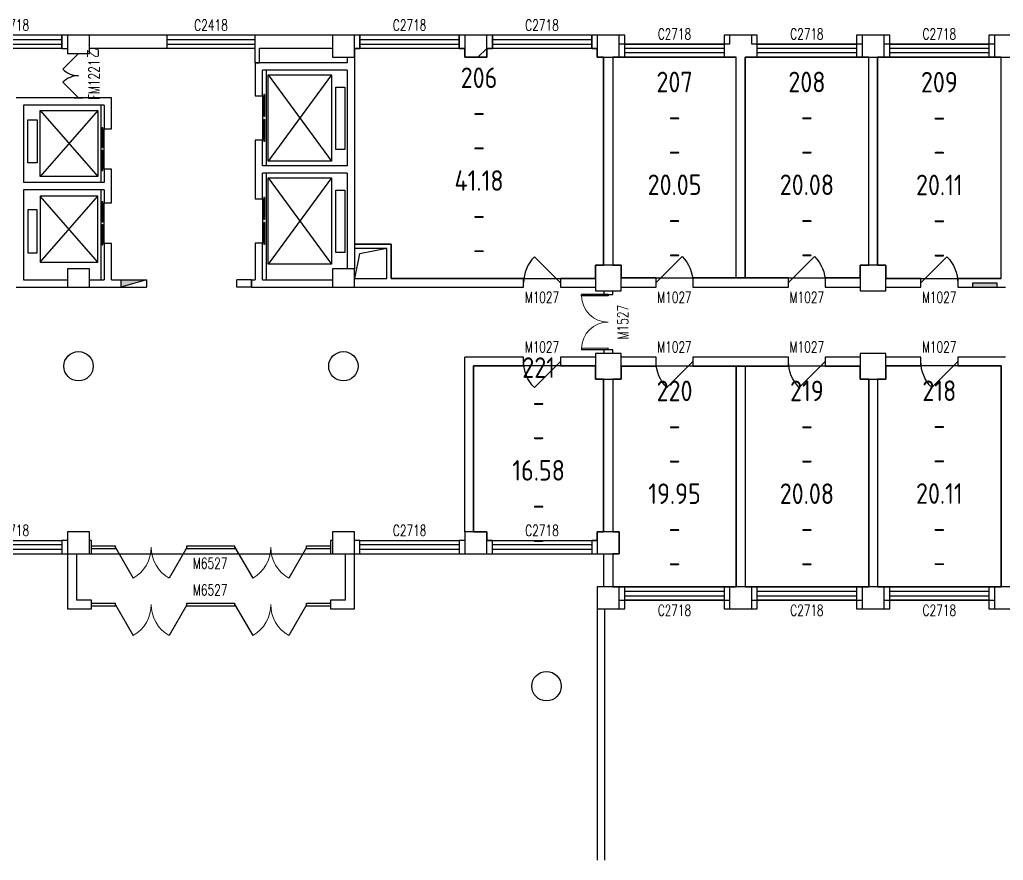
# Model space of a CAD drawing. Extents: x 9002 to 103626, y 51795 to 75438.
# Drawn here: x 51326 to 78066, y 52116 to 74973 of the extents above; entities that cross this region are included whole.
import ezdxf

# ---------------------------------------------------------------- set-up
doc = ezdxf.new("R2010")
doc.units = 0
doc.header["$LTSCALE"] = 1000
doc.header["$MEASUREMENT"] = 0
for name, color, linetype in [('body', 30, 'Continuous'), ('GROS', 6, 'Continuous'), ('RM', 4, 'Continuous'), ('RM$', 5, 'Continuous'), ('RM$TXT', 5, 'Continuous')]:
    doc.layers.add(name, color=color, linetype=linetype)
doc.layers.get('0').freeze()
doc.styles.add('_TCH_WINDOW', font='SIMPLEX', dxfattribs={"bigfont": 'GBCBIG'})
doc.styles.get("Standard").update_dxf_attribs({"font": 'gbenor.shx', "bigfont": 'gbcbig.shx'})

# ---------------------------------------------------------------- blocks, each defined once
blk = doc.blocks.new('_YZHK')
blk.add_circle((0, 0), 0.5)
blk = doc.blocks.new('_FZHK')
blk.add_lwpolyline([(-0.5, -0.5), (0.5, -0.5), (0.5, 0.5), (-0.5, 0.5)], close=True)
blk = doc.blocks.new('$DorLib2D$00000114')
at = {"color": 0}
blk.add_line((0.5, 0), (-0.207, 0.707), dxfattribs=at)
blk.add_arc((0.5, 0), 1, 135, 180, dxfattribs=at)
blk = doc.blocks.new('$WINLIB2D$00000001')
at = {"color": 0}
for points in [[(-0.5, 0.5), (-0.5, -0.5)], [(-0.5, 0.5), (0.5, 0.5)], [(0.5, -0.5), (0.5, 0.5)], [(0.5, 0.1667), (-0.5, 0.1667)], [(0.5, -0.1667), (-0.5, -0.1667)], [(-0.5, -0.5), (0.5, -0.5)]]:
    blk.add_lwpolyline(points, dxfattribs=at)
blk = doc.blocks.new('$DorLib2D$00000127')
at = {"color": 0, "linetype": 'Continuous'}
for p, q in [((-0.033, 0.795, -93.75), (-0.533, 0.795, -93.75)), ((-0.533, 0.795, -93.75), (-0.533, 0.69, -93.75)), ((-0.033, 0.69, -93.75), (-0.533, 0.69, -93.75)), ((-0.033, 0.795, -93.75), (-0.033, 0.69, -93.75)), ((0.033, 0.795, -93.75), (0.033, 0.69, -93.75)), ((0.533, 0.795, -93.75), (0.033, 0.795, -93.75)), ((0.533, 0.69, -93.75), (0.033, 0.69, -93.75)), ((0.533, 0.795, -93.75), (0.533, 0.69, -93.75)), ((0.5, 0.5, -93.75), (-0.5, 0.5, -93.75))]:
    blk.add_line(p, q, dxfattribs=at)
blk = doc.blocks.new('$DorLib2D$00000116')
at = {"color": 0}
for p, q in [((-0.5, 0), (-0.146, 0.354)), ((0.5, 0), (0.146, 0.354))]:
    blk.add_line(p, q, dxfattribs=at)
for centre, start, end in [((-0.5, 0), 0, 45), ((0.5, 0), 135, 180)]:
    blk.add_arc(centre, 0.5, start, end, dxfattribs=at)
blk = doc.blocks.new('$DorLib2D$00000018')
for p, q in [((-0.2991, 0.0015), (-0.15, 0.2598)), ((0.2991, 0.0015), (0.15, 0.2598)), ((-0.5, 0.0111), (-0.2991, 0.0111)), ((-0.2991, 0.0111), (-0.2991, -0.0111)), ((0.2991, 0.0111), (0.5, 0.0111)), ((0.2991, 0.0111), (0.2991, -0.0111)), ((-0.5, -0.0111), (-0.2991, -0.0111)), ((0.2991, -0.0111), (0.5, -0.0111))]:
    blk.add_line(p, q)
at = {"lineweight": 13}
for centre, start, end in [((-0.3, 0), 0, 60), ((0.3, 0), 120, 180)]:
    blk.add_arc(centre, 0.3, start, end, dxfattribs=at)
blk = doc.blocks.new('$DorLib2D$00000002')
for p, q in [((-0.5, 0), (-0.5, 0.4875)), ((-0.475, 0.4875), (-0.5, 0.4875)), ((-0.475, 0), (-0.475, 0.4875)), ((0.475, 0), (0.475, 0.4875)), ((0.475, 0.4875), (0.5, 0.4875)), ((0.5, 0), (0.5, 0.4875)), ((-0.5, 0), (-0.475, 0)), ((0.5, 0), (0.475, 0))]:
    blk.add_line(p, q)
at = {"lineweight": 13}
for centre, start, end in [((-0.4875, 0), 0, 88.53072), ((0.4875, 0), 91.46928, 180)]:
    blk.add_arc(centre, 0.4875, start, end, dxfattribs=at)

msp = doc.modelspace()

# ---------------------------------------------------------------- hatches: boundary and pattern name
at = {"layer": 'body'}
for points in [[(54776, 67900), (54076, 67900), (54076, 67700)], [(77886, 67820), (77236, 67820), (77236, 67700), (77886, 67700)]]:
    msp.add_hatch(color=30, dxfattribs=at).paths.add_polyline_path(points)

# ---------------------------------------------------------------- linework, layer by layer
at = {"layer": 'body', "color": 30}
for p, q in [((52626, 74550), (52476, 74550)), ((52476, 74550), (52476, 74190)), ((57711, 74550), (53226, 74550)), ((59826, 74550), (57711, 74550)), ((60576, 74550), (60426, 74550)), ((60576, 74190), (60576, 74550)), ((63426, 74550), (63276, 74550)), ((63276, 74550), (63276, 74190)), ((64176, 74550), (64026, 74550)), ((64176, 74190), (64176, 74550)), ((67026, 74550), (66876, 74550)), ((66876, 74550), (66876, 74190)), ((67776, 74550), (67626, 74550)), ((67776, 74310), (67776, 74550)), ((71376, 74550), (70476, 74550)), ((70476, 74550), (70476, 74310)), ((71376, 74310), (71376, 74550)), ((74226, 74550), (74076, 74550)), ((74076, 74550), (74076, 74310)), ((74976, 74550), (74826, 74550)), ((74976, 74310), (74976, 74550)), ((77826, 74550), (77676, 74550)), ((77676, 74550), (77676, 74310)), ((52476, 74190), (52626, 74190)), ((57726, 74190), (53226, 74190)), ((57726, 73800), (57726, 74190)), ((59826, 74190), (57846, 74190)), ((57846, 73800), (57846, 74190)), ((60426, 74190), (60576, 74190)), ((63276, 74190), (63426, 74190)), ((64026, 74190), (64176, 74190)), ((66876, 74190), (67026, 74190)), ((67776, 74310), (67626, 74310)), ((67776, 73950), (67776, 74310)), ((70476, 74310), (70476, 73950)), ((71376, 73950), (71376, 74310)), ((74226, 74310), (74076, 74310)), ((74076, 74310), (74076, 73950)), ((74976, 74310), (74826, 74310)), ((74976, 73950), (74976, 74310)), ((77826, 74310), (77676, 74310)), ((77676, 74310), (77676, 73950)), ((60226, 73950), (60226, 73800)), ((60426, 73950), (60426, 73600)), ((67201, 73950), (67201, 68300)), ((67451, 73950), (67451, 68300)), ((67626, 73950), (67776, 73950)), ((70476, 73950), (70806, 73950)), ((70806, 67950), (70806, 73950)), ((71046, 67950), (71046, 73950)), ((71046, 73950), (71376, 73950)), ((74076, 73950), (74226, 73950)), ((74406, 68300), (74406, 73950)), ((74646, 68300), (74646, 73950)), ((74826, 73950), (74976, 73950)), ((77676, 73950), (77826, 73950)), ((78006, 67940), (78006, 73950)), ((57726, 73800), (57726, 72900)), ((60226, 73800), (57726, 73800)), ((57726, 73800), (57846, 73800)), ((57926, 72900), (57926, 73600)), ((60226, 73600), (57926, 73600)), ((58028, 73600), (58028, 71000)), ((60226, 73600), (60226, 71000)), ((60426, 73600), (60426, 70800)), ((59801, 73474), (58082, 71124)), ((58082, 73474), (59801, 71124)), ((53826, 72849), (51226, 72849)), ((53046, 72850), (52806, 72850)), ((52806, 72850), (52806, 72849)), ((52806, 72849), (53046, 72849)), ((53046, 72849), (53046, 72850)), ((53826, 72008), (53826, 72849)), ((57726, 72900), (57926, 72900)), ((53626, 72649), (51426, 72649)), ((51426, 72649), (51426, 71290)), ((53454, 72500), (51886, 70713)), ((51886, 72500), (53454, 70713)), ((53534, 72649), (53534, 70550)), ((53626, 72649), (53626, 72008)), ((53626, 72008), (53826, 72008)), ((57926, 71700), (57726, 71700)), ((57726, 71700), (57726, 70800)), ((57926, 71000), (57926, 71700)), ((51426, 71290), (51426, 70550)), ((53826, 70908), (53626, 70908)), ((53626, 70908), (53626, 70550)), ((53826, 70350), (53826, 70908)), ((60226, 71000), (57926, 71000)), ((57726, 70800), (57726, 70100)), ((57926, 70100), (57926, 70800)), ((60226, 70800), (57926, 70800)), ((58028, 70800), (58028, 67900)), ((59801, 70674), (58082, 68324)), ((58082, 70674), (59801, 68324)), ((60226, 70800), (60226, 68750)), ((60426, 70800), (60426, 68750)), ((53626, 70550), (51426, 70550)), ((51426, 70350), (51426, 67900)), ((53626, 70350), (51426, 70350)), ((53534, 70350), (53534, 67900)), ((53626, 70350), (53626, 69990)), ((53826, 69990), (53826, 70350)), ((53454, 68384), (51886, 70170)), ((51886, 68384), (53454, 70170)), ((57726, 70100), (57926, 70100)), ((53626, 69990), (53826, 69990)), ((53826, 68890), (53626, 68890)), ((53626, 68890), (53626, 67900)), ((53826, 67900), (53826, 68890)), ((57926, 68900), (57726, 68900)), ((57726, 68900), (57726, 67900)), ((57926, 67900), (57926, 68900)), ((60226, 68750), (60226, 68200)), ((61426, 68870), (60426, 68870)), ((60426, 68750), (60426, 68200)), ((61306, 68750), (60426, 68750)), ((61306, 67940), (61306, 68750)), ((61426, 67940), (61426, 68870)), ((60426, 67940), (61306, 67940)), ((65026, 67940), (61426, 67940)), ((65026, 67700), (65026, 67940)), ((66976, 67940), (66026, 67940)), ((66026, 67940), (66026, 67700)), ((68626, 67950), (67676, 67950)), ((68626, 67700), (68626, 67950)), ((72226, 67950), (69626, 67950)), ((69626, 67950), (69626, 67700)), ((70806, 67950), (71046, 67950)), ((72226, 67700), (72226, 67950)), ((74176, 67950), (73226, 67950)), ((73226, 67950), (73226, 67700)), ((75826, 67940), (74876, 67940)), ((75826, 67700), (75826, 67940)), ((78006, 67940), (76826, 67940)), ((76826, 67940), (76826, 67700)), ((51226, 67700), (52626, 67700)), ((51426, 67900), (52626, 67900)), ((53226, 67900), (53626, 67900)), ((53226, 67700), (53626, 67700)), ((53626, 67700), (54776, 67700)), ((53826, 67900), (54776, 67900)), ((54076, 67900), (54076, 67700)), ((54776, 67900), (54076, 67700)), ((54776, 67900), (54776, 67700)), ((54776, 67900), (54776, 67700)), ((57626, 67900), (57226, 67900)), ((57226, 67700), (57226, 67900)), ((57626, 67700), (57226, 67700)), ((57626, 67900), (57726, 67900)), ((57626, 67900), (57626, 67700)), ((57626, 67700), (57626, 67900)), ((57626, 67700), (57926, 67700)), ((57926, 67900), (59826, 67900)), ((57926, 67700), (59826, 67700)), ((60426, 67700), (61306, 67700)), ((61306, 67700), (65026, 67700)), ((66026, 67700), (66976, 67700)), ((67676, 67700), (68626, 67700)), ((69626, 67700), (72226, 67700)), ((73226, 67700), (74176, 67700)), ((74876, 67700), (75826, 67700)), ((76826, 67700), (78126, 67700)), ((67206, 67600), (67206, 67499)), ((67206, 67499), (67446, 67500)), ((67446, 67500), (67446, 67600)), ((65026, 65799), (63426, 65799)), ((63426, 61050), (63426, 65799)), ((65026, 65559), (65026, 65799)), ((66976, 65799), (66026, 65799)), ((66026, 65799), (66026, 65559)), ((67448, 66000), (67208, 65999)), ((67208, 65999), (67208, 65900)), ((67448, 65900), (67448, 66000)), ((68626, 65800), (67676, 65800)), ((68626, 65550), (68626, 65800)), ((72226, 65800), (69626, 65800)), ((69626, 65800), (69626, 65550)), ((72226, 65550), (72226, 65800)), ((74176, 65800), (73226, 65800)), ((73226, 65800), (73226, 65550)), ((75826, 65800), (74876, 65800)), ((75826, 65560), (75826, 65800)), ((78126, 65800), (76826, 65800)), ((76826, 65800), (76826, 65560)), ((63666, 65559), (65026, 65559)), ((63666, 61050), (63666, 65559)), ((66026, 65559), (66976, 65559)), ((67676, 65550), (68626, 65550)), ((69626, 65550), (72226, 65550)), ((70806, 65550), (70806, 59550)), ((71046, 65550), (70806, 65550)), ((71046, 65550), (71046, 59550)), ((73226, 65550), (74176, 65550)), ((74876, 65560), (75826, 65560)), ((76826, 65560), (78006, 65560)), ((78006, 65560), (78006, 59550)), ((67201, 65200), (67201, 61050)), ((67451, 65200), (67451, 61050)), ((74406, 65200), (74406, 59550)), ((74646, 65200), (74646, 59550)), ((52626, 60810), (52476, 60810)), ((52476, 60810), (52476, 60450)), ((53276, 60810), (53226, 60810)), ((53276, 60450), (53276, 60810)), ((59826, 60810), (59776, 60810)), ((59776, 60810), (59776, 60450)), ((60576, 60810), (60426, 60810)), ((60576, 60450), (60576, 60810)), ((63426, 60810), (63276, 60810)), ((63276, 60810), (63276, 60450)), ((64176, 60810), (64026, 60810)), ((64176, 60450), (64176, 60810)), ((67026, 60810), (66876, 60810)), ((66876, 60810), (66876, 60450)), ((52476, 60450), (52626, 60450)), ((52626, 60450), (52626, 58950)), ((52866, 60450), (52866, 59190)), ((53226, 60450), (53276, 60450)), ((53276, 60450), (59776, 60450)), ((59776, 60450), (59826, 60450)), ((60186, 59190), (60186, 60450)), ((60426, 60450), (60576, 60450)), ((60426, 58950), (60426, 60450)), ((63276, 60450), (63426, 60450)), ((64026, 60450), (64176, 60450)), ((66876, 60450), (67026, 60450)), ((67201, 60450), (67201, 59550)), ((67451, 60450), (67451, 59550)), ((67776, 59550), (67626, 59550)), ((67776, 59190), (67776, 59550)), ((70626, 59550), (70476, 59550)), ((70476, 59550), (70476, 59190)), ((71376, 59550), (71226, 59550)), ((71376, 59190), (71376, 59550)), ((74226, 59550), (74076, 59550)), ((74076, 59550), (74076, 59190)), ((74976, 59550), (74826, 59550)), ((74976, 59190), (74976, 59550)), ((77826, 59550), (77676, 59550)), ((77676, 59550), (77676, 59190)), ((53276, 59190), (52866, 59190)), ((53276, 58950), (53276, 59190)), ((60186, 59190), (59776, 59190)), ((59776, 59190), (59776, 58950)), ((67626, 59190), (67776, 59190)), ((67776, 58950), (67776, 59190)), ((70476, 59190), (70626, 59190)), ((70476, 59190), (70476, 58950)), ((71226, 59190), (71376, 59190)), ((71376, 58950), (71376, 59190)), ((74076, 59190), (74226, 59190)), ((74076, 59190), (74076, 58950)), ((74826, 59190), (74976, 59190)), ((74976, 58950), (74976, 59190)), ((77676, 59190), (77826, 59190)), ((77676, 59190), (77676, 58950)), ((52626, 58950), (53276, 58950)), ((59776, 58950), (60426, 58950)), ((67026, 58950), (67026, 52116)), ((67226, 58950), (67226, 52116)), ((67626, 58950), (67776, 58950)), ((70476, 58950), (70626, 58950)), ((71226, 58950), (71376, 58950)), ((74076, 58950), (74226, 58950)), ((74826, 58950), (74976, 58950)), ((77676, 58950), (77826, 58950))]:
    msp.add_line(p, q, dxfattribs=at)
for points in [[(58082, 73474), (59801, 73474), (59801, 71124), (58082, 71124)], [(59916, 73140), (60169, 73140), (60169, 71442), (59916, 71442)], [(51886, 72500), (53454, 72500), (53454, 70713), (51886, 70713)], [(51543, 72249), (51800, 72249), (51800, 71077), (51543, 71077)], [(58082, 70674), (59801, 70674), (59801, 68324), (58082, 68324)], [(59916, 70340), (60169, 70340), (60169, 68642), (59916, 68642)], [(51886, 68384), (53454, 68384), (53454, 70170), (51886, 70170)], [(51543, 68635), (51800, 68635), (51800, 69807), (51543, 69807)]]:
    msp.add_lwpolyline(points, close=True, dxfattribs=at)
for points in [[(61306, 68750), (60563, 68610), (60426, 67940)], [(77236, 67700), (77236, 67820), (77886, 67820), (77886, 67700)]]:
    msp.add_lwpolyline(points, dxfattribs=at)
at = {"layer": 'GROS'}
for points in [[(78426, 74550), (77826, 74550), (77826, 74310), (74826, 74310), (74826, 74550), (74226, 74550), (74226, 74310), (71226, 74310), (71226, 74550), (70626, 74550), (70626, 74310), (70476, 74310), (67626, 74310), (67626, 74550), (45426, 74550)], [(45851, 60450), (67201, 60450), (67201, 59550), (67026, 59550), (67026, 58950), (67626, 58950), (67626, 59190), (70626, 59190), (70626, 58950), (71226, 58950), (71226, 59190), (74226, 59190), (74226, 58950), (74826, 58950), (74826, 59190), (77826, 59190), (77826, 58950), (78426, 58950)]]:
    msp.add_lwpolyline(points, dxfattribs=at)
at = {"layer": 'RM', "color": 4, "ltscale": 20}
msp.add_lwpolyline([(64026, 74190), (64026, 73950), (63776, 73950)], dxfattribs=at)
at = {"layer": 'RM$'}
for points in [[(63776, 73950), (63426, 73950), (63426, 74190), (60426, 74190), (60426, 68870), (61426, 68870), (61426, 67940), (63776, 67940), (66976, 67940), (66976, 68300), (67201, 68300), (67201, 73950), (67026, 73950), (67026, 74190), (64026, 74190)], [(70806, 73950), (67451, 73950), (67451, 68300), (67676, 68300), (67676, 67950), (70806, 67950), (70806, 73950)], [(71046, 73950), (71046, 67950), (74176, 67950), (74176, 68300), (74406, 68300), (74406, 73950), (71046, 73950)], [(63666, 65559), (63666, 61050), (64026, 61050), (64026, 60810), (67026, 60810), (67026, 61050), (67201, 61050), (67201, 65200), (66976, 65200), (66976, 65559)], [(70806, 59550), (70806, 65550), (67676, 65550), (67676, 65200), (67451, 65200), (67451, 61050), (67626, 61050), (67626, 60450), (67451, 60450), (67451, 59550), (70806, 59550)], [(71046, 59550), (74406, 59550), (74406, 65200), (74176, 65200), (74176, 65550), (71046, 65550), (71046, 59550)]]:
    msp.add_lwpolyline(points, close=True, dxfattribs=at)
at = {"layer": 'RM$', "ltscale": 20}
for points in [[(74646, 73950), (74646, 68300), (74876, 68300), (74876, 67940), (78006, 67940), (78006, 73950), (74646, 73950)], [(74876, 65560), (74876, 65200), (74646, 65200), (74646, 59550), (78006, 59550), (78006, 65560)]]:
    msp.add_lwpolyline(points, close=True, dxfattribs=at)

# ---------------------------------------------------------------- block references
at = {"layer": 'body', "color": 30}
ref = msp.add_blockref('$WINLIB2D$00000001', (51126, 74370), dxfattribs=dict(at, xscale=2700, yscale=360, zscale=360, rotation=180))
ref.add_attrib('A', 'C2718', (50671, 74676), dxfattribs={"color": 30, "height": 297.5, "style": '_TCH_WINDOW', "width": 0.705882})
ref = msp.add_blockref('$WINLIB2D$00000001', (56526, 74370), dxfattribs=dict(at, xscale=2400, yscale=360, zscale=360, rotation=180))
ref.add_attrib('A', 'C2418', (56071, 74676), dxfattribs={"color": 30, "height": 297.5, "style": '_TCH_WINDOW', "width": 0.705882})
ref = msp.add_blockref('$WINLIB2D$00000001', (61926, 74370), dxfattribs=dict(at, xscale=2700, yscale=360, zscale=360, rotation=180))
ref.add_attrib('A', 'C2718', (61471, 74676), dxfattribs={"color": 30, "height": 297.5, "style": '_TCH_WINDOW', "width": 0.705882})
ref = msp.add_blockref('$WINLIB2D$00000001', (65526, 74370), dxfattribs=dict(at, xscale=2700, yscale=360, zscale=360, rotation=180))
ref.add_attrib('A', 'C2718', (65071, 74676), dxfattribs={"color": 30, "height": 297.5, "style": '_TCH_WINDOW', "width": 0.705882})
ref = msp.add_blockref('$WINLIB2D$00000001', (69126, 74130), dxfattribs=dict(at, xscale=2700, yscale=-360, zscale=360))
ref.add_attrib('A', 'C2718', (68671, 74436), dxfattribs={"color": 30, "height": 297.5, "style": '_TCH_WINDOW', "width": 0.705882})
ref = msp.add_blockref('$WINLIB2D$00000001', (72726, 74130), dxfattribs=dict(at, xscale=2700, yscale=-360, zscale=360))
ref.add_attrib('A', 'C2718', (72271, 74436), dxfattribs={"color": 30, "height": 297.5, "style": '_TCH_WINDOW', "width": 0.705882})
ref = msp.add_blockref('$WINLIB2D$00000001', (76326, 74130), dxfattribs=dict(at, xscale=2700, yscale=-360, zscale=360))
ref.add_attrib('A', 'C2718', (75871, 74436), dxfattribs={"color": 30, "height": 297.5, "style": '_TCH_WINDOW', "width": 0.705882})
for name, p, xscale, yscale, zscale in [('_FZHK', (52926, 74300), 600, 500, 500), ('_FZHK', (60126, 74250), 600, 600, 600), ('_FZHK', (63726, 74250), 600, 600, 600), ('_FZHK', (67326, 74250), 600, 600, 600), ('_FZHK', (74526, 74250), 600, 600, 600), ('_FZHK', (78126, 74250), 600, 600, 600), ('_FZHK', (52926, 67950), 600, 500, 500), ('_FZHK', (60126, 67950), 600, 500, 500), ('_FZHK', (67326, 67950), 700, 700, 700), ('_FZHK', (74526, 67950), 700, 700, 700), ('_YZHK', (52926, 65550), 800, 800, 800), ('_YZHK', (60126, 65550), 800, 800, 800), ('_FZHK', (67326, 65550), 700, 700, 700), ('_FZHK', (74526, 65550), 700, 700, 700), ('_FZHK', (52926, 60750), 600, 600, 600), ('_FZHK', (60126, 60750), 600, 600, 600), ('_FZHK', (63726, 60750), 600, 600, 600), ('_FZHK', (67326, 60750), 600, 600, 600), ('$DorLib2D$00000018', (54901, 60630), 3250, -3250, 360), ('_FZHK', (67326, 59250), 600, 600, 600), ('_FZHK', (70926, 59250), 600, 600, 600), ('_FZHK', (74526, 59250), 600, 600, 600), ('_FZHK', (78126, 59250), 600, 600, 600), ('$DorLib2D$00000018', (54901, 59070), 3250, -3250, 240), ('_YZHK', (65646, 56850), 800, 800, 800)]:
    msp.add_blockref(name, p, dxfattribs=dict(at, xscale=xscale, yscale=yscale, zscale=zscale))
for name, p, xscale, yscale, zscale, rotation in [('$DorLib2D$00000116', (52926, 73450), 1200, 1200, 240, 90), ('$DorLib2D$00000127', (57826, 72300), -1200, 200, 200, 270), ('$DorLib2D$00000127', (53726, 71458), -1100, 200, 200, 90), ('$DorLib2D$00000127', (57826, 69500), -1200, 200, 200, 270), ('$DorLib2D$00000127', (53726, 69440), -1100, 200, 200, 90)]:
    msp.add_blockref(name, p, dxfattribs=dict(at, xscale=xscale, yscale=yscale, zscale=zscale, rotation=rotation))
ref = msp.add_blockref('$DorLib2D$00000114', (65526, 67820), dxfattribs=dict(at, xscale=1000, yscale=1000, zscale=240))
ref.add_attrib('A', 'M1027', (65056, 67276), dxfattribs={"color": 30, "height": 297.5, "style": '_TCH_WINDOW', "width": 0.705882})
ref = msp.add_blockref('$DorLib2D$00000114', (69126, 67825), dxfattribs=dict(at, xscale=-1000, yscale=1000, zscale=250))
ref.add_attrib('A', 'M1027', (68656, 67276), dxfattribs={"color": 30, "height": 297.5, "style": '_TCH_WINDOW', "width": 0.705882})
ref = msp.add_blockref('$DorLib2D$00000114', (72726, 67825), dxfattribs=dict(at, xscale=-1000, yscale=1000, zscale=250))
ref.add_attrib('A', 'M1027', (72256, 67276), dxfattribs={"color": 30, "height": 297.5, "style": '_TCH_WINDOW', "width": 0.705882})
ref = msp.add_blockref('$DorLib2D$00000114', (76326, 67820), dxfattribs=dict(at, xscale=-1000, yscale=1000, zscale=240))
ref.add_attrib('A', 'M1027', (75856, 67276), dxfattribs={"color": 30, "height": 297.5, "style": '_TCH_WINDOW', "width": 0.705882})
ref = msp.add_blockref('$DorLib2D$00000002', (67327, 66750), dxfattribs=dict(at, xscale=1500, yscale=1500, zscale=240, rotation=90.07614298088752))
ref.add_attrib('A', 'M1527', (67872, 66280), dxfattribs={"color": 30, "height": 297.5, "rotation": 90.0761, "style": '_TCH_WINDOW', "width": 0.705882})
ref = msp.add_blockref('$DorLib2D$00000114', (65526, 65679), dxfattribs=dict(at, xscale=-1000, yscale=1000, zscale=240, rotation=180))
ref.add_attrib('A', 'M1027', (65056, 65925), dxfattribs={"color": 30, "height": 297.5, "style": '_TCH_WINDOW', "width": 0.705882})
ref = msp.add_blockref('$DorLib2D$00000114', (69126, 65675), dxfattribs=dict(at, xscale=1000, yscale=-1000, zscale=250))
ref.add_attrib('A', 'M1027', (68656, 65925), dxfattribs={"color": 30, "height": 297.5, "style": '_TCH_WINDOW', "width": 0.705882})
ref = msp.add_blockref('$DorLib2D$00000114', (72726, 65675), dxfattribs=dict(at, xscale=1000, yscale=-1000, zscale=250))
ref.add_attrib('A', 'M1027', (72256, 65925), dxfattribs={"color": 30, "height": 297.5, "style": '_TCH_WINDOW', "width": 0.705882})
ref = msp.add_blockref('$DorLib2D$00000114', (76326, 65680), dxfattribs=dict(at, xscale=-1000, yscale=1000, zscale=240, rotation=180))
ref.add_attrib('A', 'M1027', (75856, 65925), dxfattribs={"color": 30, "height": 297.5, "style": '_TCH_WINDOW', "width": 0.705882})
ref = msp.add_blockref('$WINLIB2D$00000001', (51126, 60630), dxfattribs=dict(at, xscale=2700, yscale=-360, zscale=360))
ref.add_attrib('A', 'C2718', (50671, 60936), dxfattribs={"color": 30, "height": 297.5, "style": '_TCH_WINDOW', "width": 0.705882})
ref = msp.add_blockref('$WINLIB2D$00000001', (61926, 60630), dxfattribs=dict(at, xscale=2700, yscale=-360, zscale=360))
ref.add_attrib('A', 'C2718', (61471, 60936), dxfattribs={"color": 30, "height": 297.5, "style": '_TCH_WINDOW', "width": 0.705882})
ref = msp.add_blockref('$WINLIB2D$00000001', (65526, 60630), dxfattribs=dict(at, xscale=2700, yscale=-360, zscale=360))
ref.add_attrib('A', 'C2718', (65071, 60936), dxfattribs={"color": 30, "height": 297.5, "style": '_TCH_WINDOW', "width": 0.705882})
ref = msp.add_blockref('$DorLib2D$00000018', (58151, 60630), dxfattribs=dict(at, xscale=3250, yscale=-3250, zscale=360))
ref.add_attrib('A', 'M6527', (56036, 60044), dxfattribs={"color": 30, "height": 297.5, "style": '_TCH_WINDOW', "width": 0.705882})
ref = msp.add_blockref('$DorLib2D$00000018', (58151, 59070), dxfattribs=dict(at, xscale=3250, yscale=-3250, zscale=240))
ref.add_attrib('A', 'M6527', (56036, 59316), dxfattribs={"color": 30, "height": 297.5, "style": '_TCH_WINDOW', "width": 0.705882})
ref = msp.add_blockref('$WINLIB2D$00000001', (69126, 59370), dxfattribs=dict(at, xscale=2700, yscale=-360, zscale=360, rotation=180))
ref.add_attrib('A', 'C2718', (68671, 58766), dxfattribs={"color": 30, "height": 297.5, "style": '_TCH_WINDOW', "width": 0.705882})
ref = msp.add_blockref('$WINLIB2D$00000001', (72726, 59370), dxfattribs=dict(at, xscale=2700, yscale=-360, zscale=360, rotation=180))
ref.add_attrib('A', 'C2718', (72271, 58766), dxfattribs={"color": 30, "height": 297.5, "style": '_TCH_WINDOW', "width": 0.705882})
ref = msp.add_blockref('$WINLIB2D$00000001', (76326, 59370), dxfattribs=dict(at, xscale=2700, yscale=-360, zscale=360, rotation=180))
ref.add_attrib('A', 'C2718', (75871, 58766), dxfattribs={"color": 30, "height": 297.5, "style": '_TCH_WINDOW', "width": 0.705882})

# ---------------------------------------------------------------- texts
at = {"layer": 'body', "color": 30, "style": '_TCH_WINDOW'}
msp.add_text('乙', height=338, rotation=90, dxfattribs=at).set_placement((53496, 73930))
at = {"layer": 'body', "color": 30, "style": '_TCH_WINDOW', "width": 0.705882}
msp.add_text('FM1221', height=297.5, rotation=90, dxfattribs=at).set_placement((53496, 72790))
at = {"layer": 'RM$TXT', "char_height": 558.8, "attachment_point": 8}
for s, insert in [('206^M^J-^M^J-^M^J41.18^M^J-^M^J-^M^J', (63813, 68457)), ('207^M^J-^M^J-^M^J20.05^M^J-^M^J-^M^J', (69128, 68342)), ('208^M^J-^M^J-^M^J20.08^M^J-^M^J-^M^J', (72726, 68342)), ('209^M^J-^M^J-^M^J20.11^M^J-^M^J-^M^J', (76326, 68337)), ('221^M^J-^M^J-^M^J16.58^M^J-^M^J-^M^J', (65433, 60577)), ('220^M^J-^M^J-^M^J19.95^M^J-^M^J-^M^J', (69128, 59942)), ('219^M^J-^M^J-^M^J20.08^M^J-^M^J-^M^J', (72726, 59942)), ('218^M^J-^M^J-^M^J20.11^M^J-^M^J-^M^J', (76326, 59947))]:
    msp.add_mtext(s, dxfattribs=dict(at, insert=insert))

doc.saveas('drawing.dxf')
